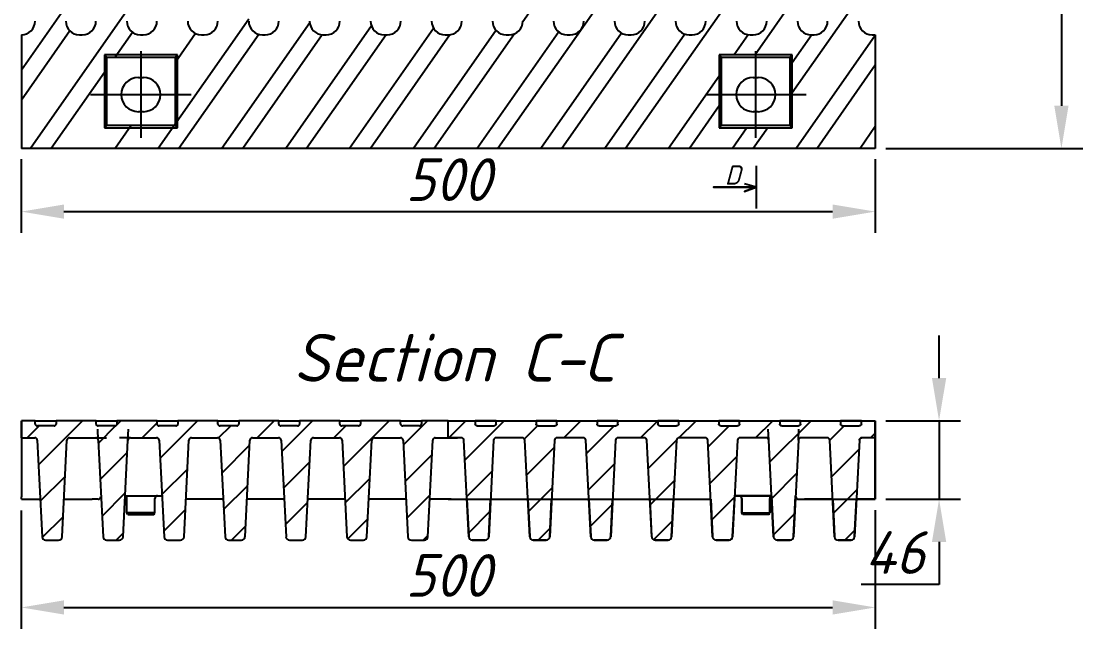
# Model space of a CAD drawing. Header units: millimetres. Extents: x 29006 to 29645, y 5570 to 5801.
# Drawn here: x 29018.2 to 29080.3, y 5570.3 to 5605.8 of the extents above; entities that cross this region are included whole.
import ezdxf

# ---------------------------------------------------------------- set-up
doc = ezdxf.new("R2010")
doc.units = ezdxf.units.MM
doc.linetypes.add('CENTER', pattern=[50.8, 31.75, -6.35, 6.35, -6.35])
doc.styles.add('GOST-2.304_Type-B_italic', font='')
doc.styles.get('GOST-2.304_Type-B_italic').set_extended_font_data('GOST Common', italic=True)
doc.dimstyles.new('ISO-25', dxfattribs={"dimtxt": 2.5, "dimasz": 2.5, "dimexe": 1.25, "dimexo": 0.625, "dimtad": 1, "dimtoh": 1, "dimtxsty": 'GOST-2.304_Type-B_italic', "dimcen": 2.5, "dimadec": 0, "dimazin": 0, "dimtfac": 1, "dimtmove": 0, "dimatfit": 3, "dimfxl": 1, "dimarcsym": 0})
pattern_1 = [(45, (28977.6752, 5482.2464), (-1.122534, 1.122534), [])]

# ---------------------------------------------------------------- blocks, each defined once
blk = doc.blocks.new('*D0')
at = {"color": 0, "lineweight": -2, "transparency": 16777216}
for p, q in [((29018.16, 5577.186), (29018.16, 5570.256)), ((29068.167, 5577.196), (29068.167, 5570.256)), ((29020.66, 5571.506), (29065.667, 5571.506))]:
    blk.add_line(p, q, dxfattribs=at)
at = {"color": 0, "transparency": 16777216}
for points in [[(29020.66, 5571.922), (29020.66, 5571.089), (29018.16, 5571.506)], [(29065.667, 5571.922), (29065.667, 5571.089), (29068.167, 5571.506)]]:
    blk.add_solid(points, dxfattribs=at)
at = {"layer": 'Defpoints', "color": 0, "transparency": 16777216}
for p in [(29018.16, 5577.811), (29068.167, 5577.821), (29068.167, 5571.506)]:
    blk.add_point(p, dxfattribs=at)
at = {"color": 0, "transparency": 16777216, "insert": (29043.164, 5573.381), "char_height": 2.5, "attachment_point": 5, "style": 'GOST-2.304_Type-B_italic'}
blk.add_mtext('500', dxfattribs=at)
blk = doc.blocks.new('*D25')
at = {"color": 0, "lineweight": -2, "transparency": 16777216}
for p, q in [((29071.9, 5584.946), (29071.9, 5587.446)), ((29068.792, 5582.446), (29073.15, 5582.446)), ((29071.9, 5582.446), (29071.9, 5577.846)), ((29068.792, 5577.846), (29073.15, 5577.846)), ((29071.9, 5575.346), (29071.9, 5572.846)), ((29071.9, 5572.846), (29067.346, 5572.846))]:
    blk.add_line(p, q, dxfattribs=at)
at = {"color": 0, "transparency": 16777216}
for points in [[(29071.483, 5584.946), (29072.317, 5584.946), (29071.9, 5582.446)], [(29071.483, 5575.346), (29072.317, 5575.346), (29071.9, 5577.846)]]:
    blk.add_solid(points, dxfattribs=at)
at = {"layer": 'Defpoints', "color": 0, "transparency": 16777216}
for p in [(29068.167, 5582.446), (29068.167, 5577.846), (29071.9, 5577.846)]:
    blk.add_point(p, dxfattribs=at)
at = {"color": 0, "transparency": 16777216, "insert": (29069.311, 5574.721), "char_height": 2.5, "attachment_point": 5, "style": 'GOST-2.304_Type-B_italic'}
blk.add_mtext('46', dxfattribs=at)
blk = doc.blocks.new('*D26')
at = {"color": 0, "lineweight": -2, "transparency": 16777216}
for p, q in [((29068.792, 5661.698), (29080.313, 5661.698)), ((29079.063, 5659.198), (29079.063, 5600.898)), ((29068.792, 5598.398), (29080.313, 5598.398))]:
    blk.add_line(p, q, dxfattribs=at)
at = {"color": 0, "transparency": 16777216}
for points in [[(29078.647, 5659.198), (29079.48, 5659.198), (29079.063, 5661.698)], [(29078.647, 5600.898), (29079.48, 5600.898), (29079.063, 5598.398)]]:
    blk.add_solid(points, dxfattribs=at)
at = {"layer": 'Defpoints', "color": 0, "transparency": 16777216}
for p in [(29068.167, 5661.698), (29068.167, 5598.398), (29079.063, 5598.398)]:
    blk.add_point(p, dxfattribs=at)
at = {"color": 0, "transparency": 16777216, "insert": (29077.188, 5630.048), "char_height": 2.5, "attachment_point": 5, "rotation": 90, "style": 'GOST-2.304_Type-B_italic'}
blk.add_mtext('633', dxfattribs=at)
blk = doc.blocks.new('*D3')
at = {"color": 0, "lineweight": -2, "transparency": 16777216}
for p, q in [((29018.16, 5597.763), (29018.16, 5593.444)), ((29068.167, 5597.773), (29068.167, 5593.444)), ((29020.66, 5594.694), (29065.667, 5594.694))]:
    blk.add_line(p, q, dxfattribs=at)
at = {"color": 0, "transparency": 16777216}
for points in [[(29020.66, 5595.11), (29020.66, 5594.277), (29018.16, 5594.694)], [(29065.667, 5595.11), (29065.667, 5594.277), (29068.167, 5594.694)]]:
    blk.add_solid(points, dxfattribs=at)
at = {"layer": 'Defpoints', "color": 0, "transparency": 16777216}
for p in [(29018.16, 5598.388), (29068.167, 5598.398), (29068.167, 5594.694)]:
    blk.add_point(p, dxfattribs=at)
at = {"color": 0, "transparency": 16777216, "insert": (29043.164, 5596.569), "char_height": 2.5, "attachment_point": 5, "style": 'GOST-2.304_Type-B_italic'}
blk.add_mtext('500', dxfattribs=at)

msp = doc.modelspace()

# ---------------------------------------------------------------- hatches: boundary and pattern name
h = msp.add_hatch()
h.set_pattern_fill('ANSI31', color=0, scale=12.70002, style=0)
h.set_pattern_definition(pattern_1)
edge = h.paths.add_edge_path()
edge.add_line((29043.167, 5582.446), (29041.592, 5582.446))
edge.add_line((29041.592, 5582.446), (29041.592, 5582.246))
edge.add_ellipse((29041.47, 5582.246), major_axis=(-0.122, 0), ratio=0.819152, start_angle=90, end_angle=180, ccw=False)
edge.add_line((29041.47, 5582.146), (29040.494, 5582.146))
edge.add_ellipse((29040.494, 5582.246), major_axis=(-0.122, 0), ratio=0.819152, start_angle=0, end_angle=90, ccw=False)
edge.add_line((29040.372, 5582.246), (29040.372, 5582.446))
edge.add_line((29040.372, 5582.446), (29038.027, 5582.446))
edge.add_line((29038.027, 5582.446), (29038.027, 5582.246))
edge.add_ellipse((29037.905, 5582.246), major_axis=(-0.122, 0), ratio=0.819152, start_angle=90, end_angle=180, ccw=False)
edge.add_line((29037.905, 5582.146), (29036.929, 5582.146))
edge.add_ellipse((29036.929, 5582.246), major_axis=(-0.122, 0), ratio=0.819152, start_angle=0, end_angle=90, ccw=False)
edge.add_line((29036.807, 5582.246), (29036.807, 5582.446))
edge.add_line((29036.807, 5582.446), (29034.462, 5582.446))
edge.add_line((29034.462, 5582.446), (29034.462, 5582.246))
edge.add_ellipse((29034.34, 5582.246), major_axis=(-0.122, 0), ratio=0.819152, start_angle=90, end_angle=180, ccw=False)
edge.add_line((29034.34, 5582.146), (29033.364, 5582.146))
edge.add_ellipse((29033.364, 5582.246), major_axis=(-0.122, 0), ratio=0.819152, start_angle=0, end_angle=90, ccw=False)
edge.add_line((29033.242, 5582.246), (29033.242, 5582.446))
edge.add_line((29033.242, 5582.446), (29030.897, 5582.446))
edge.add_line((29030.897, 5582.446), (29030.897, 5582.246))
edge.add_ellipse((29030.775, 5582.246), major_axis=(-0.122, 0), ratio=0.819152, start_angle=90, end_angle=180, ccw=False)
edge.add_line((29030.775, 5582.146), (29029.799, 5582.146))
edge.add_ellipse((29029.799, 5582.246), major_axis=(-0.122, 0), ratio=0.819152, start_angle=0, end_angle=90, ccw=False)
edge.add_line((29029.677, 5582.246), (29029.677, 5582.446))
edge.add_line((29029.677, 5582.446), (29027.332, 5582.446))
edge.add_line((29027.332, 5582.446), (29027.332, 5582.246))
edge.add_ellipse((29027.21, 5582.246), major_axis=(-0.122, 0), ratio=0.819152, start_angle=90, end_angle=180, ccw=False)
edge.add_line((29027.21, 5582.146), (29026.234, 5582.146))
edge.add_ellipse((29026.234, 5582.246), major_axis=(-0.122, 0), ratio=0.819152, start_angle=0, end_angle=90, ccw=False)
edge.add_line((29026.112, 5582.246), (29026.112, 5582.446))
edge.add_line((29026.112, 5582.446), (29023.767, 5582.446))
edge.add_line((29023.767, 5582.446), (29023.767, 5582.246))
edge.add_ellipse((29023.645, 5582.246), major_axis=(-0.122, 0), ratio=0.819152, start_angle=90, end_angle=180, ccw=False)
edge.add_line((29023.645, 5582.146), (29022.669, 5582.146))
edge.add_ellipse((29022.669, 5582.246), major_axis=(-0.122, 0), ratio=0.819152, start_angle=0, end_angle=90, ccw=False)
edge.add_line((29022.547, 5582.246), (29022.547, 5582.446))
edge.add_line((29022.547, 5582.446), (29020.202, 5582.446))
edge.add_line((29020.202, 5582.446), (29020.202, 5582.246))
edge.add_ellipse((29020.08, 5582.246), major_axis=(-0.122, 0), ratio=0.819152, start_angle=90, end_angle=180, ccw=False)
edge.add_line((29020.08, 5582.146), (29019.104, 5582.146))
edge.add_ellipse((29019.104, 5582.246), major_axis=(-0.122, 0), ratio=0.819152, start_angle=0, end_angle=90, ccw=False)
edge.add_line((29018.982, 5582.246), (29018.982, 5582.446))
edge.add_line((29018.982, 5582.446), (29018.167, 5582.446))
edge.add_line((29018.167, 5582.446), (29018.167, 5581.446))
edge.add_line((29018.167, 5581.446), (29018.95, 5581.446))
edge.add_ellipse((29018.95, 5581.296), major_axis=(0.103, 0.109), ratio=1, start_angle=316.4312, end_angle=403.5688, ccw=False)
edge.add_line((29019.099, 5581.303), (29019.383, 5575.636))
edge.add_ellipse((29019.582, 5575.646), major_axis=(-0.138, -0.145), ratio=1, start_angle=316.4312, end_angle=403.5688)
edge.add_line((29019.582, 5575.446), (29020.352, 5575.446))
edge.add_ellipse((29020.352, 5575.646), major_axis=(0.138, -0.145), ratio=1, start_angle=316.4312, end_angle=403.5688)
edge.add_line((29020.552, 5575.636), (29020.835, 5581.303))
edge.add_ellipse((29020.985, 5581.296), major_axis=(-0.103, 0.109), ratio=1, start_angle=316.4312, end_angle=403.5688, ccw=False)
edge.add_line((29020.985, 5581.446), (29022.52, 5581.446))
edge.add_ellipse((29022.52, 5581.296), major_axis=(0.103, 0.109), ratio=1, start_angle=316.4312, end_angle=403.5688, ccw=False)
edge.add_line((29022.669, 5581.303), (29022.953, 5575.636))
edge.add_ellipse((29023.152, 5575.646), major_axis=(-0.138, -0.145), ratio=1, start_angle=316.4312, end_angle=403.5688)
edge.add_line((29023.152, 5575.446), (29023.922, 5575.446))
edge.add_ellipse((29023.922, 5575.646), major_axis=(0.138, -0.145), ratio=1, start_angle=316.4312, end_angle=403.5688)
edge.add_line((29024.122, 5575.636), (29024.405, 5581.303))
edge.add_ellipse((29024.555, 5581.296), major_axis=(-0.103, 0.109), ratio=1, start_angle=316.4312, end_angle=403.5688, ccw=False)
edge.add_line((29024.555, 5581.446), (29026.09, 5581.446))
edge.add_ellipse((29026.09, 5581.296), major_axis=(0.103, 0.109), ratio=1, start_angle=316.4312, end_angle=403.5688, ccw=False)
edge.add_line((29026.239, 5581.303), (29026.523, 5575.636))
edge.add_ellipse((29026.722, 5575.646), major_axis=(-0.138, -0.145), ratio=1, start_angle=316.4312, end_angle=403.5688)
edge.add_line((29026.722, 5575.446), (29027.492, 5575.446))
edge.add_ellipse((29027.492, 5575.646), major_axis=(0.138, -0.145), ratio=1, start_angle=316.4312, end_angle=403.5688)
edge.add_line((29027.692, 5575.636), (29027.975, 5581.303))
edge.add_ellipse((29028.125, 5581.296), major_axis=(-0.103, 0.109), ratio=1, start_angle=316.4312, end_angle=403.5688, ccw=False)
edge.add_line((29028.125, 5581.446), (29029.66, 5581.446))
edge.add_ellipse((29029.66, 5581.296), major_axis=(0.103, 0.109), ratio=1, start_angle=316.4312, end_angle=403.5688, ccw=False)
edge.add_line((29029.809, 5581.303), (29030.093, 5575.636))
edge.add_ellipse((29030.292, 5575.646), major_axis=(-0.138, -0.145), ratio=1, start_angle=316.4312, end_angle=403.5688)
edge.add_line((29030.292, 5575.446), (29031.062, 5575.446))
edge.add_ellipse((29031.062, 5575.646), major_axis=(0.138, -0.145), ratio=1, start_angle=316.4312, end_angle=403.5688)
edge.add_line((29031.262, 5575.636), (29031.545, 5581.303))
edge.add_ellipse((29031.695, 5581.296), major_axis=(-0.103, 0.109), ratio=1, start_angle=316.4312, end_angle=403.5688, ccw=False)
edge.add_line((29031.695, 5581.446), (29033.23, 5581.446))
edge.add_ellipse((29033.23, 5581.296), major_axis=(0.103, 0.109), ratio=1, start_angle=316.4312, end_angle=403.5688, ccw=False)
edge.add_line((29033.379, 5581.303), (29033.663, 5575.636))
edge.add_ellipse((29033.862, 5575.646), major_axis=(-0.138, -0.145), ratio=1, start_angle=316.4312, end_angle=403.5688)
edge.add_line((29033.862, 5575.446), (29034.632, 5575.446))
edge.add_ellipse((29034.632, 5575.646), major_axis=(0.138, -0.145), ratio=1, start_angle=316.4312, end_angle=403.5688)
edge.add_line((29034.832, 5575.636), (29035.115, 5581.303))
edge.add_ellipse((29035.265, 5581.296), major_axis=(-0.103, 0.109), ratio=1, start_angle=316.4312, end_angle=403.5688, ccw=False)
edge.add_line((29035.265, 5581.446), (29036.8, 5581.446))
edge.add_ellipse((29036.8, 5581.296), major_axis=(0.103, 0.109), ratio=1, start_angle=316.4312, end_angle=403.5688, ccw=False)
edge.add_line((29036.949, 5581.303), (29037.233, 5575.636))
edge.add_ellipse((29037.432, 5575.646), major_axis=(-0.138, -0.145), ratio=1, start_angle=316.4312, end_angle=403.5688)
edge.add_line((29037.432, 5575.446), (29038.202, 5575.446))
edge.add_ellipse((29038.202, 5575.646), major_axis=(0.138, -0.145), ratio=1, start_angle=316.4312, end_angle=403.5688)
edge.add_line((29038.402, 5575.636), (29038.685, 5581.303))
edge.add_ellipse((29038.835, 5581.296), major_axis=(-0.103, 0.109), ratio=1, start_angle=316.4312, end_angle=403.5688, ccw=False)
edge.add_line((29038.835, 5581.446), (29040.37, 5581.446))
edge.add_ellipse((29040.37, 5581.296), major_axis=(0.103, 0.109), ratio=1, start_angle=316.4312, end_angle=403.5688, ccw=False)
edge.add_line((29040.519, 5581.303), (29040.803, 5575.636))
edge.add_ellipse((29041.002, 5575.646), major_axis=(-0.138, -0.145), ratio=1, start_angle=316.4312, end_angle=403.5688)
edge.add_line((29041.002, 5575.446), (29041.772, 5575.446))
edge.add_ellipse((29041.772, 5575.646), major_axis=(0.138, -0.145), ratio=1, start_angle=316.4312, end_angle=403.5688)
edge.add_line((29041.972, 5575.636), (29042.255, 5581.303))
edge.add_ellipse((29042.405, 5581.296), major_axis=(-0.103, 0.109), ratio=1, start_angle=316.4312, end_angle=403.5688, ccw=False)
edge.add_line((29042.405, 5581.446), (29043.167, 5581.446))
edge.add_line((29043.167, 5581.446), (29043.167, 5582.446))
h = msp.add_hatch()
h.set_pattern_fill('ANSI31', color=0, scale=12.70002, style=0)
h.set_pattern_definition(pattern_1)
edge = h.paths.add_edge_path()
edge.add_line((29043.167, 5582.446), (29044.742, 5582.446))
edge.add_line((29044.742, 5582.446), (29044.742, 5582.246))
edge.add_ellipse((29044.864, 5582.246), major_axis=(0.122, 0), ratio=0.819152, start_angle=180, end_angle=270)
edge.add_line((29044.864, 5582.146), (29045.841, 5582.146))
edge.add_ellipse((29045.841, 5582.246), major_axis=(0.122, 0), ratio=0.819152, start_angle=270, end_angle=360)
edge.add_line((29045.963, 5582.246), (29045.963, 5582.446))
edge.add_line((29045.963, 5582.446), (29048.307, 5582.446))
edge.add_line((29048.307, 5582.446), (29048.307, 5582.246))
edge.add_ellipse((29048.429, 5582.246), major_axis=(0.122, 0), ratio=0.819152, start_angle=180, end_angle=270)
edge.add_line((29048.429, 5582.146), (29049.406, 5582.146))
edge.add_ellipse((29049.406, 5582.246), major_axis=(0.122, 0), ratio=0.819152, start_angle=270, end_angle=360)
edge.add_line((29049.528, 5582.246), (29049.528, 5582.446))
edge.add_line((29049.528, 5582.446), (29051.872, 5582.446))
edge.add_line((29051.872, 5582.446), (29051.872, 5582.246))
edge.add_ellipse((29051.994, 5582.246), major_axis=(0.122, 0), ratio=0.819152, start_angle=180, end_angle=270)
edge.add_line((29051.994, 5582.146), (29052.971, 5582.146))
edge.add_ellipse((29052.971, 5582.246), major_axis=(0.122, 0), ratio=0.819152, start_angle=270, end_angle=360)
edge.add_line((29053.093, 5582.246), (29053.093, 5582.446))
edge.add_line((29053.093, 5582.446), (29055.437, 5582.446))
edge.add_line((29055.437, 5582.446), (29055.437, 5582.246))
edge.add_ellipse((29055.559, 5582.246), major_axis=(0.122, 0), ratio=0.819152, start_angle=180, end_angle=270)
edge.add_line((29055.559, 5582.146), (29056.536, 5582.146))
edge.add_ellipse((29056.536, 5582.246), major_axis=(0.122, 0), ratio=0.819152, start_angle=270, end_angle=360)
edge.add_line((29056.658, 5582.246), (29056.658, 5582.446))
edge.add_line((29056.658, 5582.446), (29059.002, 5582.446))
edge.add_line((29059.002, 5582.446), (29059.002, 5582.246))
edge.add_ellipse((29059.124, 5582.246), major_axis=(0.122, 0), ratio=0.819152, start_angle=180, end_angle=270)
edge.add_line((29059.124, 5582.146), (29060.101, 5582.146))
edge.add_ellipse((29060.101, 5582.246), major_axis=(0.122, 0), ratio=0.819152, start_angle=270, end_angle=360)
edge.add_line((29060.223, 5582.246), (29060.223, 5582.446))
edge.add_line((29060.223, 5582.446), (29062.567, 5582.446))
edge.add_line((29062.567, 5582.446), (29062.567, 5582.246))
edge.add_ellipse((29062.689, 5582.246), major_axis=(0.122, 0), ratio=0.819152, start_angle=180, end_angle=270)
edge.add_line((29062.689, 5582.146), (29063.666, 5582.146))
edge.add_ellipse((29063.666, 5582.246), major_axis=(0.122, 0), ratio=0.819152, start_angle=270, end_angle=360)
edge.add_line((29063.788, 5582.246), (29063.788, 5582.446))
edge.add_line((29063.788, 5582.446), (29066.132, 5582.446))
edge.add_line((29066.132, 5582.446), (29066.132, 5582.246))
edge.add_ellipse((29066.254, 5582.246), major_axis=(0.122, 0), ratio=0.819152, start_angle=180, end_angle=270)
edge.add_line((29066.254, 5582.146), (29067.231, 5582.146))
edge.add_ellipse((29067.231, 5582.246), major_axis=(0.122, 0), ratio=0.819152, start_angle=270, end_angle=360)
edge.add_line((29067.353, 5582.246), (29067.353, 5582.446))
edge.add_line((29067.353, 5582.446), (29068.167, 5582.446))
edge.add_line((29068.167, 5582.446), (29068.167, 5581.446))
edge.add_line((29068.167, 5581.446), (29067.385, 5581.446))
edge.add_ellipse((29067.385, 5581.296), major_axis=(-0.103, 0.109), ratio=1, start_angle=-43.5688, end_angle=43.5688)
edge.add_line((29067.235, 5581.303), (29066.952, 5575.636))
edge.add_ellipse((29066.752, 5575.646), major_axis=(0.138, -0.145), ratio=1, start_angle=-43.5688, end_angle=43.5688, ccw=False)
edge.add_line((29066.752, 5575.446), (29065.983, 5575.446))
edge.add_ellipse((29065.983, 5575.646), major_axis=(-0.138, -0.145), ratio=1, start_angle=-43.5688, end_angle=43.5688, ccw=False)
edge.add_line((29065.783, 5575.636), (29065.499, 5581.303))
edge.add_ellipse((29065.35, 5581.296), major_axis=(0.103, 0.109), ratio=1, start_angle=-43.5688, end_angle=43.5688)
edge.add_line((29065.35, 5581.446), (29063.815, 5581.446))
edge.add_ellipse((29063.815, 5581.296), major_axis=(-0.103, 0.109), ratio=1, start_angle=-43.5688, end_angle=43.5688)
edge.add_line((29063.665, 5581.303), (29063.382, 5575.636))
edge.add_ellipse((29063.182, 5575.646), major_axis=(0.138, -0.145), ratio=1, start_angle=-43.5688, end_angle=43.5688, ccw=False)
edge.add_line((29063.182, 5575.446), (29062.413, 5575.446))
edge.add_ellipse((29062.413, 5575.646), major_axis=(-0.138, -0.145), ratio=1, start_angle=-43.5688, end_angle=43.5688, ccw=False)
edge.add_line((29062.213, 5575.636), (29061.929, 5581.303))
edge.add_ellipse((29061.78, 5581.296), major_axis=(0.103, 0.109), ratio=1, start_angle=-43.5688, end_angle=43.5688)
edge.add_line((29061.78, 5581.446), (29060.245, 5581.446))
edge.add_ellipse((29060.245, 5581.296), major_axis=(-0.103, 0.109), ratio=1, start_angle=-43.5688, end_angle=43.5688)
edge.add_line((29060.095, 5581.303), (29059.812, 5575.636))
edge.add_ellipse((29059.612, 5575.646), major_axis=(0.138, -0.145), ratio=1, start_angle=-43.5688, end_angle=43.5688, ccw=False)
edge.add_line((29059.612, 5575.446), (29058.843, 5575.446))
edge.add_ellipse((29058.843, 5575.646), major_axis=(-0.138, -0.145), ratio=1, start_angle=-43.5688, end_angle=43.5688, ccw=False)
edge.add_line((29058.643, 5575.636), (29058.359, 5581.303))
edge.add_ellipse((29058.21, 5581.296), major_axis=(0.103, 0.109), ratio=1, start_angle=-43.5688, end_angle=43.5688)
edge.add_line((29058.21, 5581.446), (29056.675, 5581.446))
edge.add_ellipse((29056.675, 5581.296), major_axis=(-0.103, 0.109), ratio=1, start_angle=-43.5688, end_angle=43.5688)
edge.add_line((29056.525, 5581.303), (29056.242, 5575.636))
edge.add_ellipse((29056.042, 5575.646), major_axis=(0.138, -0.145), ratio=1, start_angle=-43.5688, end_angle=43.5688, ccw=False)
edge.add_line((29056.042, 5575.446), (29055.273, 5575.446))
edge.add_ellipse((29055.273, 5575.646), major_axis=(-0.138, -0.145), ratio=1, start_angle=-43.5688, end_angle=43.5688, ccw=False)
edge.add_line((29055.073, 5575.636), (29054.789, 5581.303))
edge.add_ellipse((29054.64, 5581.296), major_axis=(0.103, 0.109), ratio=1, start_angle=-43.5688, end_angle=43.5688)
edge.add_line((29054.64, 5581.446), (29053.105, 5581.446))
edge.add_ellipse((29053.105, 5581.296), major_axis=(-0.103, 0.109), ratio=1, start_angle=-43.5688, end_angle=43.5688)
edge.add_line((29052.955, 5581.303), (29052.672, 5575.636))
edge.add_ellipse((29052.472, 5575.646), major_axis=(0.138, -0.145), ratio=1, start_angle=-43.5688, end_angle=43.5688, ccw=False)
edge.add_line((29052.472, 5575.446), (29051.703, 5575.446))
edge.add_ellipse((29051.703, 5575.646), major_axis=(-0.138, -0.145), ratio=1, start_angle=-43.5688, end_angle=43.5688, ccw=False)
edge.add_line((29051.503, 5575.636), (29051.219, 5581.303))
edge.add_ellipse((29051.07, 5581.296), major_axis=(0.103, 0.109), ratio=1, start_angle=-43.5688, end_angle=43.5688)
edge.add_line((29051.07, 5581.446), (29049.535, 5581.446))
edge.add_ellipse((29049.535, 5581.296), major_axis=(-0.103, 0.109), ratio=1, start_angle=-43.5688, end_angle=43.5688)
edge.add_line((29049.385, 5581.303), (29049.102, 5575.636))
edge.add_ellipse((29048.902, 5575.646), major_axis=(0.138, -0.145), ratio=1, start_angle=-43.5688, end_angle=43.5688, ccw=False)
edge.add_line((29048.902, 5575.446), (29048.132, 5575.446))
edge.add_ellipse((29048.132, 5575.646), major_axis=(-0.138, -0.145), ratio=1, start_angle=-43.5688, end_angle=43.5688, ccw=False)
edge.add_line((29047.933, 5575.636), (29047.649, 5581.303))
edge.add_ellipse((29047.5, 5581.296), major_axis=(0.103, 0.109), ratio=1, start_angle=-43.5688, end_angle=43.5688)
edge.add_line((29047.5, 5581.446), (29045.965, 5581.446))
edge.add_ellipse((29045.965, 5581.296), major_axis=(-0.103, 0.109), ratio=1, start_angle=-43.5688, end_angle=43.5688)
edge.add_line((29045.815, 5581.303), (29045.532, 5575.636))
edge.add_ellipse((29045.332, 5575.646), major_axis=(0.138, -0.145), ratio=1, start_angle=-43.5688, end_angle=43.5688, ccw=False)
edge.add_line((29045.332, 5575.446), (29044.562, 5575.446))
edge.add_ellipse((29044.562, 5575.646), major_axis=(-0.138, -0.145), ratio=1, start_angle=-43.5688, end_angle=43.5688, ccw=False)
edge.add_line((29044.363, 5575.636), (29044.079, 5581.303))
edge.add_ellipse((29043.93, 5581.296), major_axis=(0.103, 0.109), ratio=1, start_angle=-43.5688, end_angle=43.5688)
edge.add_line((29043.93, 5581.446), (29043.167, 5581.446))
edge.add_line((29043.167, 5581.446), (29043.167, 5582.446))

# ---------------------------------------------------------------- linework, layer by layer
at = {"color": 0}
for p, q in [((29052.897, 5608.142), (29046.075, 5598.398)), ((29049.327, 5608.379), (29047.526, 5605.807)), ((29056.467, 5607.904), (29049.811, 5598.398)), ((29060.037, 5607.667), (29053.547, 5598.398)), ((29063.607, 5607.429), (29061.125, 5603.884)), ((29067.177, 5607.192), (29063.304, 5601.66)), ((29020.767, 5606.686), (29018.167, 5602.973)), ((29024.337, 5606.449), (29018.7, 5598.398)), ((29031.477, 5605.974), (29026.172, 5598.398)), ((29035.054, 5605.746), (29029.909, 5598.398)), ((29021.003, 5605.28), (29018.167, 5601.23)), ((29024.678, 5605.193), (29023.667, 5603.748)), ((29028.367, 5605.124), (29027.167, 5603.411)), ((29032.069, 5605.076), (29027.393, 5598.398)), ((29035.787, 5605.05), (29031.129, 5598.398)), ((29038.667, 5605.57), (29033.645, 5598.398)), ((29039.522, 5605.048), (29034.866, 5598.398)), ((29042.305, 5605.43), (29037.381, 5598.398)), ((29043.263, 5605.055), (29038.602, 5598.398)), ((29045.961, 5605.315), (29041.118, 5598.398)), ((29047.039, 5605.111), (29042.338, 5598.398)), ((29049.631, 5605.221), (29044.854, 5598.398)), ((29053.315, 5605.145), (29048.59, 5598.398)), ((29057.012, 5605.09), (29052.326, 5598.398)), ((29060.725, 5605.056), (29059.904, 5603.884)), ((29064.455, 5605.048), (29063.304, 5603.403)), ((29068.167, 5605.013), (29063.535, 5598.398)), ((29068.167, 5603.27), (29064.756, 5598.398)), ((29023.167, 5603.035), (29019.921, 5598.398)), ((29059.031, 5602.637), (29056.063, 5598.398)), ((29059.031, 5600.894), (29057.283, 5598.398)), ((29024.602, 5599.748), (29023.657, 5598.398)), ((29060.649, 5599.612), (29059.799, 5598.398)), ((29061.87, 5599.612), (29061.02, 5598.398)), ((29068.167, 5599.677), (29067.272, 5598.398)), ((29018.982, 5582.446), (29018.167, 5582.446)), ((29018.167, 5582.446), (29018.167, 5581.446)), ((29018.167, 5581.446), (29018.167, 5582.446)), ((29018.982, 5582.246), (29018.982, 5582.446)), ((29018.982, 5582.446), (29020.202, 5582.446)), ((29020.08, 5582.146), (29019.104, 5582.146)), ((29022.547, 5582.446), (29020.202, 5582.446)), ((29020.202, 5582.446), (29020.202, 5582.246)), ((29022.547, 5582.246), (29022.547, 5582.446)), ((29022.547, 5582.446), (29023.767, 5582.446)), ((29023.645, 5582.146), (29022.669, 5582.146)), ((29026.112, 5582.446), (29023.767, 5582.446)), ((29023.767, 5582.446), (29023.767, 5582.246)), ((29026.112, 5582.246), (29026.112, 5582.446)), ((29026.112, 5582.446), (29027.332, 5582.446)), ((29027.21, 5582.146), (29026.234, 5582.146)), ((29029.677, 5582.446), (29027.332, 5582.446)), ((29027.332, 5582.446), (29027.332, 5582.246)), ((29029.677, 5582.246), (29029.677, 5582.446)), ((29029.677, 5582.446), (29030.897, 5582.446)), ((29030.775, 5582.146), (29029.799, 5582.146)), ((29033.242, 5582.446), (29030.897, 5582.446)), ((29030.897, 5582.446), (29030.897, 5582.246)), ((29033.242, 5582.246), (29033.242, 5582.446)), ((29033.242, 5582.446), (29034.462, 5582.446)), ((29034.34, 5582.146), (29033.364, 5582.146)), ((29036.807, 5582.446), (29034.462, 5582.446)), ((29034.462, 5582.446), (29034.462, 5582.246)), ((29036.807, 5582.246), (29036.807, 5582.446)), ((29036.807, 5582.446), (29038.027, 5582.446)), ((29037.905, 5582.146), (29036.929, 5582.146)), ((29040.372, 5582.446), (29038.027, 5582.446)), ((29038.027, 5582.446), (29038.027, 5582.246)), ((29040.372, 5582.246), (29040.372, 5582.446)), ((29040.372, 5582.446), (29041.592, 5582.446)), ((29041.47, 5582.146), (29040.494, 5582.146)), ((29043.167, 5582.446), (29041.592, 5582.446)), ((29041.592, 5582.446), (29041.592, 5582.246)), ((29043.167, 5582.246), (29043.167, 5582.446)), ((29043.167, 5582.446), (29044.206, 5582.446)), ((29043.167, 5582.446), (29044.742, 5582.446)), ((29043.167, 5582.246), (29043.167, 5582.446)), ((29043.167, 5582.146), (29043.167, 5582.246)), ((29043.167, 5581.446), (29043.167, 5582.146)), ((29043.167, 5581.446), (29043.167, 5582.146)), ((29044.206, 5582.446), (29046.551, 5582.446)), ((29044.742, 5582.446), (29044.742, 5582.246)), ((29045.963, 5582.446), (29044.742, 5582.446)), ((29044.864, 5582.146), (29045.841, 5582.146)), ((29045.963, 5582.246), (29045.963, 5582.446)), ((29045.963, 5582.446), (29048.307, 5582.446)), ((29046.551, 5582.446), (29047.771, 5582.446)), ((29047.771, 5582.446), (29050.116, 5582.446)), ((29048.307, 5582.446), (29048.307, 5582.246)), ((29049.528, 5582.446), (29048.307, 5582.446)), ((29048.429, 5582.146), (29049.406, 5582.146)), ((29049.528, 5582.246), (29049.528, 5582.446)), ((29049.528, 5582.446), (29051.872, 5582.446)), ((29050.116, 5582.446), (29051.336, 5582.446)), ((29051.336, 5582.446), (29053.681, 5582.446)), ((29051.872, 5582.446), (29051.872, 5582.246)), ((29053.093, 5582.446), (29051.872, 5582.446)), ((29051.994, 5582.146), (29052.971, 5582.146)), ((29053.093, 5582.246), (29053.093, 5582.446)), ((29053.093, 5582.446), (29055.437, 5582.446)), ((29053.681, 5582.446), (29054.901, 5582.446)), ((29054.901, 5582.446), (29057.246, 5582.446)), ((29055.437, 5582.446), (29055.437, 5582.246)), ((29056.658, 5582.446), (29055.437, 5582.446)), ((29055.559, 5582.146), (29056.536, 5582.146)), ((29056.658, 5582.246), (29056.658, 5582.446)), ((29056.658, 5582.446), (29059.002, 5582.446)), ((29057.246, 5582.446), (29058.466, 5582.446)), ((29058.466, 5582.446), (29060.811, 5582.446)), ((29059.002, 5582.446), (29059.002, 5582.246)), ((29060.223, 5582.446), (29059.002, 5582.446)), ((29059.124, 5582.146), (29060.101, 5582.146)), ((29060.223, 5582.246), (29060.223, 5582.446)), ((29060.223, 5582.446), (29062.567, 5582.446)), ((29060.811, 5582.446), (29061.572, 5582.446)), ((29061.572, 5582.446), (29062.031, 5582.446)), ((29062.031, 5582.446), (29064.376, 5582.446)), ((29062.567, 5582.446), (29062.567, 5582.246)), ((29063.788, 5582.446), (29062.567, 5582.446)), ((29062.689, 5582.146), (29063.666, 5582.146)), ((29063.788, 5582.246), (29063.788, 5582.446)), ((29063.788, 5582.446), (29066.132, 5582.446)), ((29064.376, 5582.446), (29065.596, 5582.446)), ((29065.596, 5582.446), (29068.167, 5582.446)), ((29066.132, 5582.446), (29066.132, 5582.246)), ((29067.353, 5582.446), (29066.132, 5582.446)), ((29066.254, 5582.146), (29067.231, 5582.146)), ((29067.353, 5582.246), (29067.353, 5582.446)), ((29067.353, 5582.446), (29068.167, 5582.446)), ((29068.167, 5581.446), (29068.167, 5582.446)), ((29068.167, 5582.446), (29068.167, 5581.446)), ((29068.167, 5582.446), (29068.167, 5581.446)), ((29068.167, 5582.446), (29068.167, 5581.446)), ((29068.167, 5581.446), (29068.167, 5582.446)), ((29018.167, 5581.446), (29018.95, 5581.446)), ((29018.167, 5581.446), (29018.167, 5581.301)), ((29020.985, 5581.446), (29022.52, 5581.446)), ((29022.52, 5581.446), (29023.162, 5581.446)), ((29022.669, 5581.303), (29022.637, 5581.945)), ((29024.555, 5581.446), (29023.912, 5581.446)), ((29024.405, 5581.303), (29024.437, 5581.945)), ((29024.555, 5581.446), (29026.09, 5581.446)), ((29028.125, 5581.446), (29029.66, 5581.446)), ((29031.695, 5581.446), (29033.23, 5581.446)), ((29035.265, 5581.446), (29036.8, 5581.446)), ((29038.835, 5581.446), (29040.37, 5581.446)), ((29042.405, 5581.446), (29043.167, 5581.446)), ((29043.167, 5581.446), (29043.697, 5581.446)), ((29043.93, 5581.446), (29043.167, 5581.446)), ((29047.5, 5581.446), (29045.965, 5581.446)), ((29051.07, 5581.446), (29049.535, 5581.446)), ((29054.64, 5581.446), (29053.105, 5581.446)), ((29058.21, 5581.446), (29056.675, 5581.446)), ((29061.78, 5581.446), (29060.245, 5581.446)), ((29061.929, 5581.303), (29061.897, 5581.945)), ((29063.665, 5581.303), (29063.697, 5581.945)), ((29065.35, 5581.446), (29063.815, 5581.446)), ((29068.167, 5581.446), (29067.385, 5581.446)), ((29068.167, 5581.301), (29068.167, 5581.446)), ((29068.167, 5581.446), (29068.167, 5581.301)), ((29018.167, 5581.301), (29018.167, 5577.99)), ((29019.099, 5581.303), (29019.383, 5575.636)), ((29020.552, 5575.636), (29020.835, 5581.303)), ((29022.669, 5581.303), (29022.953, 5575.636)), ((29024.122, 5575.636), (29024.405, 5581.303)), ((29026.239, 5581.303), (29026.523, 5575.636)), ((29027.692, 5575.636), (29027.975, 5581.303)), ((29029.809, 5581.303), (29030.093, 5575.636)), ((29031.262, 5575.636), (29031.545, 5581.303)), ((29033.379, 5581.303), (29033.663, 5575.636)), ((29034.832, 5575.636), (29035.115, 5581.303)), ((29036.949, 5581.303), (29037.233, 5575.636)), ((29038.402, 5575.636), (29038.685, 5581.303)), ((29040.519, 5581.303), (29040.803, 5575.636)), ((29041.972, 5575.636), (29042.255, 5581.303)), ((29044.363, 5575.636), (29044.079, 5581.303)), ((29045.815, 5581.303), (29045.532, 5575.636)), ((29047.933, 5575.636), (29047.649, 5581.303)), ((29049.385, 5581.303), (29049.102, 5575.636)), ((29051.503, 5575.636), (29051.219, 5581.303)), ((29052.955, 5581.303), (29052.672, 5575.636)), ((29055.073, 5575.636), (29054.789, 5581.303)), ((29056.525, 5581.303), (29056.242, 5575.636)), ((29058.643, 5575.636), (29058.359, 5581.303)), ((29060.095, 5581.303), (29059.812, 5575.636)), ((29062.213, 5575.636), (29061.929, 5581.303)), ((29063.665, 5581.303), (29063.382, 5575.636)), ((29065.783, 5575.636), (29065.499, 5581.303)), ((29067.235, 5581.303), (29066.952, 5575.636)), ((29068.167, 5577.99), (29068.167, 5581.301)), ((29068.167, 5581.301), (29068.167, 5577.99)), ((29018.167, 5577.846), (29018.167, 5577.99)), ((29018.167, 5577.846), (29019.272, 5577.846)), ((29020.662, 5577.846), (29022.323, 5577.846)), ((29022.672, 5577.846), (29022.323, 5577.846)), ((29024.242, 5578.046), (29026.402, 5578.046)), ((29024.347, 5577.046), (29024.347, 5577.896)), ((29025.987, 5577.046), (29025.987, 5577.896)), ((29028.012, 5577.846), (29027.802, 5577.846)), ((29029.982, 5577.846), (29028.012, 5577.846)), ((29033.552, 5577.846), (29031.372, 5577.846)), ((29037.122, 5577.846), (29034.942, 5577.846)), ((29040.692, 5577.846), (29038.512, 5577.846)), ((29043.167, 5577.846), (29042.082, 5577.846)), ((29043.167, 5577.906), (29043.167, 5577.846)), ((29043.336, 5577.846), (29043.167, 5577.846)), ((29043.167, 5577.846), (29044.252, 5577.846)), ((29043.336, 5577.846), (29043.986, 5577.846)), ((29043.986, 5577.846), (29050.349, 5577.846)), ((29044.252, 5577.846), (29044.362, 5575.657)), ((29045.533, 5575.657), (29045.642, 5577.846)), ((29045.642, 5577.846), (29047.822, 5577.846)), ((29047.822, 5577.846), (29047.932, 5575.657)), ((29049.103, 5575.657), (29049.212, 5577.846)), ((29049.212, 5577.846), (29051.392, 5577.846)), ((29050.349, 5577.846), (29050.998, 5577.846)), ((29050.998, 5577.846), (29051.336, 5577.846)), ((29051.336, 5577.846), (29051.986, 5577.846)), ((29051.392, 5577.846), (29051.502, 5575.657)), ((29051.986, 5577.846), (29057.313, 5577.846)), ((29052.673, 5575.657), (29052.782, 5577.846)), ((29052.782, 5577.846), (29054.962, 5577.846)), ((29054.962, 5577.846), (29055.072, 5575.657)), ((29056.243, 5575.657), (29056.352, 5577.846)), ((29056.352, 5577.846), (29058.323, 5577.846)), ((29057.313, 5577.846), (29057.962, 5577.846)), ((29057.962, 5577.846), (29058.532, 5577.846)), ((29058.323, 5577.846), (29058.532, 5577.846)), ((29058.532, 5577.846), (29058.642, 5575.657)), ((29059.813, 5575.657), (29059.932, 5578.046)), ((29059.932, 5578.046), (29062.092, 5578.046)), ((29062.092, 5578.046), (29059.932, 5578.046)), ((29060.347, 5577.896), (29060.347, 5577.046)), ((29060.347, 5577.046), (29060.347, 5577.896)), ((29061.987, 5577.896), (29061.987, 5577.046)), ((29061.987, 5577.046), (29061.987, 5577.896)), ((29062.092, 5578.046), (29062.212, 5575.657)), ((29063.383, 5575.657), (29063.502, 5578.046)), ((29063.662, 5577.846), (29064.372, 5577.846)), ((29063.662, 5577.846), (29064.012, 5577.846)), ((29065.672, 5577.846), (29064.012, 5577.846)), ((29064.372, 5577.846), (29065.022, 5577.846)), ((29065.022, 5577.846), (29068.167, 5577.846)), ((29065.672, 5577.846), (29065.782, 5575.657)), ((29066.953, 5575.657), (29067.062, 5577.846)), ((29068.167, 5577.846), (29067.062, 5577.846)), ((29068.167, 5577.99), (29068.167, 5577.846)), ((29068.167, 5577.846), (29068.167, 5577.99)), ((29024.47, 5577.046), (29024.347, 5577.046)), ((29024.405, 5576.946), (29024.347, 5577.046)), ((29025.865, 5577.046), (29024.47, 5577.046)), ((29025.987, 5577.046), (29025.865, 5577.046)), ((29025.929, 5576.946), (29025.987, 5577.046)), ((29060.347, 5577.046), (29060.47, 5577.046)), ((29060.405, 5576.946), (29060.347, 5577.046)), ((29060.347, 5577.046), (29060.47, 5577.046)), ((29060.405, 5576.946), (29060.347, 5577.046)), ((29060.47, 5577.046), (29061.865, 5577.046)), ((29060.47, 5577.046), (29061.865, 5577.046)), ((29061.865, 5577.046), (29061.987, 5577.046)), ((29061.865, 5577.046), (29061.987, 5577.046)), ((29061.93, 5576.946), (29061.987, 5577.046)), ((29061.93, 5576.946), (29061.987, 5577.046)), ((29024.405, 5576.946), (29024.492, 5576.946)), ((29024.492, 5576.946), (29025.842, 5576.946)), ((29025.842, 5576.946), (29025.929, 5576.946)), ((29060.492, 5576.946), (29060.405, 5576.946)), ((29060.492, 5576.946), (29060.405, 5576.946)), ((29061.842, 5576.946), (29060.492, 5576.946)), ((29061.842, 5576.946), (29060.492, 5576.946)), ((29061.93, 5576.946), (29061.842, 5576.946)), ((29061.93, 5576.946), (29061.842, 5576.946)), ((29019.582, 5575.446), (29020.352, 5575.446)), ((29023.152, 5575.446), (29023.922, 5575.446)), ((29026.722, 5575.446), (29027.492, 5575.446)), ((29030.292, 5575.446), (29031.062, 5575.446)), ((29033.862, 5575.446), (29034.632, 5575.446)), ((29037.432, 5575.446), (29038.202, 5575.446)), ((29041.002, 5575.446), (29041.772, 5575.446)), ((29044.363, 5575.636), (29044.362, 5575.657)), ((29044.562, 5575.446), (29045.332, 5575.446)), ((29045.332, 5575.446), (29044.562, 5575.446)), ((29045.533, 5575.657), (29045.532, 5575.636)), ((29047.933, 5575.636), (29047.932, 5575.657)), ((29048.132, 5575.446), (29048.902, 5575.446)), ((29048.902, 5575.446), (29048.132, 5575.446)), ((29049.103, 5575.657), (29049.102, 5575.636)), ((29051.503, 5575.636), (29051.502, 5575.657)), ((29051.703, 5575.446), (29052.472, 5575.446)), ((29052.472, 5575.446), (29051.703, 5575.446)), ((29052.673, 5575.657), (29052.672, 5575.636)), ((29055.073, 5575.636), (29055.072, 5575.657)), ((29055.273, 5575.446), (29056.042, 5575.446)), ((29056.042, 5575.446), (29055.273, 5575.446)), ((29056.243, 5575.657), (29056.242, 5575.636)), ((29058.643, 5575.636), (29058.642, 5575.657)), ((29058.843, 5575.446), (29059.612, 5575.446)), ((29059.612, 5575.446), (29058.843, 5575.446)), ((29059.813, 5575.657), (29059.812, 5575.636)), ((29062.213, 5575.636), (29062.212, 5575.657)), ((29062.413, 5575.446), (29063.182, 5575.446)), ((29063.182, 5575.446), (29062.413, 5575.446)), ((29063.383, 5575.657), (29063.382, 5575.636)), ((29065.783, 5575.636), (29065.782, 5575.657)), ((29065.983, 5575.446), (29066.752, 5575.446)), ((29066.752, 5575.446), (29065.983, 5575.446)), ((29066.953, 5575.657), (29066.952, 5575.636))]:
    msp.add_line(p, q, dxfattribs=at)
at = {"color": 0, "linetype": 'Continuous'}
for p, q in [((29018.167, 5605.048), (29018.167, 5598.398)), ((29021.567, 5605.048), (29021.737, 5605.048)), ((29025.137, 5605.048), (29025.307, 5605.048)), ((29028.707, 5605.048), (29028.877, 5605.048)), ((29032.277, 5605.048), (29032.447, 5605.048)), ((29035.847, 5605.048), (29036.017, 5605.048)), ((29039.417, 5605.048), (29039.587, 5605.048)), ((29042.987, 5605.048), (29043.157, 5605.048)), ((29046.557, 5605.048), (29046.727, 5605.048)), ((29050.127, 5605.048), (29050.297, 5605.048)), ((29053.697, 5605.048), (29053.867, 5605.048)), ((29057.267, 5605.048), (29057.437, 5605.048)), ((29060.837, 5605.048), (29061.007, 5605.048)), ((29064.407, 5605.048), (29064.577, 5605.048)), ((29067.977, 5605.048), (29068.147, 5605.048)), ((29068.167, 5605.048), (29068.167, 5598.398)), ((29023.031, 5603.884), (29023.031, 5599.612)), ((29027.303, 5603.884), (29023.031, 5603.884)), ((29023.167, 5603.748), (29023.031, 5603.884)), ((29023.167, 5599.748), (29023.167, 5603.748)), ((29023.167, 5603.748), (29027.167, 5603.748)), ((29027.303, 5603.884), (29027.167, 5603.748)), ((29027.167, 5603.748), (29027.167, 5599.748)), ((29027.303, 5599.612), (29027.303, 5603.884)), ((29059.031, 5603.884), (29059.031, 5599.612)), ((29063.304, 5603.884), (29059.031, 5603.884)), ((29059.167, 5603.748), (29059.031, 5603.884)), ((29059.167, 5599.748), (29059.167, 5603.748)), ((29059.167, 5603.748), (29063.167, 5603.748)), ((29063.304, 5603.884), (29063.167, 5603.748)), ((29063.167, 5603.748), (29063.167, 5599.748)), ((29063.304, 5599.612), (29063.304, 5603.884)), ((29025.017, 5602.549), (29025.317, 5602.549)), ((29061.017, 5602.549), (29061.317, 5602.549)), ((29025.317, 5600.549), (29025.017, 5600.549)), ((29061.317, 5600.549), (29061.017, 5600.549)), ((29023.167, 5599.748), (29023.031, 5599.612)), ((29023.031, 5599.612), (29027.303, 5599.612)), ((29027.167, 5599.748), (29023.167, 5599.748)), ((29027.303, 5599.612), (29027.167, 5599.748)), ((29059.167, 5599.748), (29059.031, 5599.612)), ((29059.031, 5599.612), (29063.304, 5599.612)), ((29063.167, 5599.748), (29059.167, 5599.748)), ((29063.304, 5599.612), (29063.167, 5599.748)), ((29068.167, 5598.398), (29018.167, 5598.398))]:
    msp.add_line(p, q, dxfattribs=at)
at = {"color": 0, "linetype": 'CENTER', "ltscale": 0.5}
for p, q in [((29025.167, 5604.09), (29025.167, 5599.008)), ((29061.167, 5599.008), (29061.167, 5604.09)), ((29022.216, 5601.549), (29028.118, 5601.549)), ((29058.216, 5601.549), (29064.118, 5601.549))]:
    msp.add_line(p, q, dxfattribs=at)
at = {"color": 0, "linetype": 'ByBlock'}
for points in [[(29061.185, 5597.372), (29061.185, 5596.122), (29058.685, 5596.122), (29061.185, 5596.122), (29060.504, 5595.881), (29061.185, 5596.122), (29060.504, 5596.326)], [(29061.185, 5597.372), (29061.185, 5594.872)]]:
    msp.add_lwpolyline(points, dxfattribs=at)
at = {"color": 0, "flags": 128}
for points in [[(29019.099, 5581.303), (29019.099, 5581.308), (29019.099, 5581.313), (29019.098, 5581.317), (29019.097, 5581.322), (29019.096, 5581.329), (29019.094, 5581.336), (29019.092, 5581.343), (29019.089, 5581.351), (29019.085, 5581.359), (29019.081, 5581.368), (29019.076, 5581.376), (29019.07, 5581.384), (29019.064, 5581.392), (29019.057, 5581.4), (29019.049, 5581.408), (29019.041, 5581.415), (29019.032, 5581.421), (29019.022, 5581.427), (29019.012, 5581.432), (29019, 5581.437), (29018.989, 5581.44), (29018.976, 5581.443), (29018.963, 5581.445), (29018.95, 5581.446)], [(29067.235, 5581.303), (29067.235, 5581.308), (29067.236, 5581.313), (29067.237, 5581.317), (29067.237, 5581.322), (29067.239, 5581.329), (29067.24, 5581.336), (29067.243, 5581.343), (29067.246, 5581.351), (29067.249, 5581.359), (29067.253, 5581.368), (29067.258, 5581.376), (29067.264, 5581.384), (29067.27, 5581.392), (29067.278, 5581.4), (29067.285, 5581.408), (29067.294, 5581.415), (29067.303, 5581.421), (29067.313, 5581.427), (29067.323, 5581.432), (29067.334, 5581.437), (29067.346, 5581.44), (29067.358, 5581.443), (29067.371, 5581.445), (29067.385, 5581.446)]]:
    msp.add_lwpolyline(points, dxfattribs=at)
at = {"color": 0, "linetype": 'Continuous'}
for centre, radius, start, end in [((29018.167, 5605.848), 0.8, 270, 0), ((29021.567, 5605.848), 0.8, 180, 270), ((29021.737, 5605.848), 0.8, 270, 0), ((29025.137, 5605.848), 0.8, 180, 270), ((29025.307, 5605.848), 0.8, 270, 0), ((29028.707, 5605.848), 0.8, 180, 270), ((29028.877, 5605.848), 0.8, 270, 0), ((29032.277, 5605.848), 0.8, 180, 270), ((29032.447, 5605.848), 0.8, 270, 0), ((29035.847, 5605.848), 0.8, 180, 270), ((29036.017, 5605.848), 0.8, 270, 0), ((29039.417, 5605.848), 0.8, 180, 270), ((29039.587, 5605.848), 0.8, 270, 0), ((29042.987, 5605.848), 0.8, 180, 270), ((29043.157, 5605.848), 0.8, 270, 0), ((29046.557, 5605.848), 0.8, 180, 270), ((29046.727, 5605.848), 0.8, 270, 0), ((29050.127, 5605.848), 0.8, 180, 270), ((29050.297, 5605.848), 0.8, 270, 0), ((29053.697, 5605.848), 0.8, 180, 270), ((29053.867, 5605.848), 0.8, 270, 0), ((29057.267, 5605.848), 0.8, 180, 270), ((29057.437, 5605.848), 0.8, 270, 0), ((29060.837, 5605.848), 0.8, 180, 270), ((29061.007, 5605.848), 0.8, 270, 0), ((29064.407, 5605.848), 0.8, 180, 270), ((29064.577, 5605.848), 0.8, 270, 0), ((29067.977, 5605.848), 0.8, 180, 270), ((29068.147, 5605.848), 0.8, 270, 271.43254), ((29025.017, 5601.549), 1, 90, 270), ((29025.317, 5601.549), 1, 270, 90), ((29061.017, 5601.549), 1, 90, 270), ((29061.317, 5601.549), 1, 270, 90)]:
    msp.add_arc(centre, radius, start, end, dxfattribs=at)
at = {"color": 0}
for centre, radius, start, end in [((29018.95, 5581.296), 0.15, 2.86241, 90), ((29020.985, 5581.296), 0.15, 90, 177.13759), ((29022.52, 5581.296), 0.15, 2.86241, 90), ((29024.555, 5581.296), 0.15, 90, 177.13759), ((29026.09, 5581.296), 0.15, 2.86241, 90), ((29028.125, 5581.296), 0.15, 90, 177.13759), ((29029.66, 5581.296), 0.15, 2.86241, 90), ((29031.695, 5581.296), 0.15, 90, 177.13759), ((29033.23, 5581.296), 0.15, 2.86241, 90), ((29035.265, 5581.296), 0.15, 90, 177.13759), ((29036.8, 5581.296), 0.15, 2.86241, 90), ((29038.835, 5581.296), 0.15, 90, 177.13759), ((29040.37, 5581.296), 0.15, 2.86241, 90), ((29042.405, 5581.296), 0.15, 90, 177.13759), ((29043.93, 5581.296), 0.15, 2.86241, 90), ((29045.965, 5581.296), 0.15, 90, 177.13759), ((29047.5, 5581.296), 0.15, 2.86241, 90), ((29049.535, 5581.296), 0.15, 90, 177.13759), ((29051.07, 5581.296), 0.15, 2.86241, 90), ((29053.105, 5581.296), 0.15, 90, 177.13759), ((29054.64, 5581.296), 0.15, 2.86241, 90), ((29056.675, 5581.296), 0.15, 90, 177.13759), ((29058.21, 5581.296), 0.15, 2.86241, 90), ((29060.245, 5581.296), 0.15, 90, 177.13759), ((29061.78, 5581.296), 0.15, 2.86241, 90), ((29063.815, 5581.296), 0.15, 90, 177.13759), ((29065.35, 5581.296), 0.15, 2.86241, 90), ((29067.385, 5581.296), 0.15, 90, 177.13759), ((29022.672, 5577.996), 0.15, 270, 358), ((29024.197, 5577.896), 0.15, 0, 72.67854), ((29026.137, 5577.896), 0.15, 90, 180), ((29060.197, 5577.896), 0.15, 0, 90), ((29060.197, 5577.896), 0.15, 0, 90), ((29062.137, 5577.896), 0.15, 107.32146, 180), ((29062.137, 5577.896), 0.15, 107.32146, 180), ((29063.662, 5577.996), 0.15, 182, 270), ((29063.662, 5577.996), 0.15, 182, 270), ((29019.582, 5575.646), 0.2, 182.86241, 270), ((29020.352, 5575.646), 0.2, 270, 357.13759), ((29023.152, 5575.646), 0.2, 182.86241, 270), ((29023.922, 5575.646), 0.2, 270, 357.13759), ((29026.722, 5575.646), 0.2, 182.86241, 270), ((29027.492, 5575.646), 0.2, 270, 357.13759), ((29030.292, 5575.646), 0.2, 182.86241, 270), ((29031.062, 5575.646), 0.2, 270, 357.13759), ((29033.862, 5575.646), 0.2, 182.86241, 270), ((29034.632, 5575.646), 0.2, 270, 357.13759), ((29037.432, 5575.646), 0.2, 182.86241, 270), ((29038.202, 5575.646), 0.2, 270, 357.13759), ((29041.002, 5575.646), 0.2, 182.86241, 270), ((29041.772, 5575.646), 0.2, 270, 357.13759), ((29044.562, 5575.646), 0.2, 182.86241, 270), ((29044.562, 5575.646), 0.2, 182.86241, 270), ((29045.332, 5575.646), 0.2, 270, 357.13759), ((29045.332, 5575.646), 0.2, 270, 357.13759), ((29048.132, 5575.646), 0.2, 182.86241, 270), ((29048.132, 5575.646), 0.2, 182.86241, 270), ((29048.902, 5575.646), 0.2, 270, 357.13759), ((29048.902, 5575.646), 0.2, 270, 357.13759), ((29051.703, 5575.646), 0.2, 182.86241, 270), ((29051.703, 5575.646), 0.2, 182.86241, 270), ((29052.472, 5575.646), 0.2, 270, 357.13759), ((29052.472, 5575.646), 0.2, 270, 357.13759), ((29055.273, 5575.646), 0.2, 182.86241, 270), ((29055.273, 5575.646), 0.2, 182.86241, 270), ((29056.042, 5575.646), 0.2, 270, 357.13759), ((29056.042, 5575.646), 0.2, 270, 357.13759), ((29058.843, 5575.646), 0.2, 182.86241, 270), ((29058.843, 5575.646), 0.2, 182.86241, 270), ((29059.612, 5575.646), 0.2, 270, 357.13759), ((29059.612, 5575.646), 0.2, 270, 357.13759), ((29062.413, 5575.646), 0.2, 182.86241, 270), ((29062.413, 5575.646), 0.2, 182.86241, 270), ((29063.182, 5575.646), 0.2, 270, 357.13759), ((29063.182, 5575.646), 0.2, 270, 357.13759), ((29065.983, 5575.646), 0.2, 182.86241, 270), ((29065.983, 5575.646), 0.2, 182.86241, 270), ((29066.752, 5575.646), 0.2, 270, 357.13759), ((29066.752, 5575.646), 0.2, 270, 357.13759)]:
    msp.add_arc(centre, radius, start, end, dxfattribs=at)
for centre, start_param, end_param in [((29019.104, 5582.246), 0, 1.570796), ((29020.08, 5582.246), 1.570796, 3.141593), ((29022.669, 5582.246), 0, 1.570796), ((29023.645, 5582.246), 1.570796, 3.141593), ((29026.234, 5582.246), 0, 1.570796), ((29027.21, 5582.246), 1.570796, 3.141593), ((29029.799, 5582.246), 0, 1.570796), ((29030.775, 5582.246), 1.570796, 3.141593), ((29033.364, 5582.246), 0, 1.570796), ((29034.34, 5582.246), 1.570796, 3.141593), ((29036.929, 5582.246), 0, 1.570796), ((29037.905, 5582.246), 1.570796, 3.141593), ((29040.494, 5582.246), 0, 1.570796), ((29041.47, 5582.246), 1.570796, 3.141593)]:
    msp.add_ellipse(centre, major_axis=(-0.122, 0), ratio=0.819152, start_param=start_param, end_param=end_param, dxfattribs=at)
at = {"color": 0, "extrusion": (0, 0, -1)}
for centre, start_param, end_param in [((29044.864, 5582.246), 1.570796, 3.141593), ((29045.841, 5582.246), 0, 1.570796), ((29048.429, 5582.246), 1.570796, 3.141593), ((29049.406, 5582.246), 0, 1.570796), ((29051.994, 5582.246), 1.570796, 3.141593), ((29052.971, 5582.246), 0, 1.570796), ((29055.559, 5582.246), 1.570796, 3.141593), ((29056.536, 5582.246), 0, 1.570796), ((29059.124, 5582.246), 1.570796, 3.141593), ((29060.101, 5582.246), 0, 1.570796), ((29062.689, 5582.246), 1.570796, 3.141593), ((29063.666, 5582.246), 0, 1.570796), ((29066.254, 5582.246), 1.570796, 3.141593), ((29067.231, 5582.246), 0, 1.570796)]:
    msp.add_ellipse(centre, major_axis=(0.122, 0), ratio=0.819152, start_param=start_param, end_param=end_param, dxfattribs=at)

# ---------------------------------------------------------------- texts
at = {"color": 0, "style": 'GOST-2.304_Type-B_italic'}
for s, insert, char_height, attachment_point in [(' D', (29060.28, 5597.403), 1.125, 3), ('Section С-С', (29034.097, 5587.532), 2.8, 1)]:
    msp.add_mtext_dynamic_manual_height_columns(s, width=21060, gutter_width=12.5, heights=[0], dxfattribs=dict(at, insert=insert, char_height=char_height, attachment_point=attachment_point))

# ---------------------------------------------------------------- dimensions: what is measured, and where the dimension line sits
at = {"color": 0}
for base, p1, p2, text, picture, middle in [((29079.063, 5598.398), (29068.167, 5661.698), (29068.167, 5598.398), '633', '*D26', (29077.188, 5630.048)), ((29071.9, 5577.846), (29068.167, 5582.446), (29068.167, 5577.846), '46', '*D25', (29069.311, 5574.721))]:
    dim = msp.add_linear_dim(base=base, p1=p1, p2=p2, angle=90, text=text, dimstyle='ISO-25', dxfattribs=at)
    dim.commit()
    dim.dimension.update_dxf_attribs({"geometry": picture, "text_midpoint": middle})
for base, p1, p2, picture, middle in [((29068.167, 5594.694), (29018.16, 5598.388), (29068.167, 5598.398), '*D3', (29043.164, 5596.569)), ((29068.167, 5571.506), (29018.16, 5577.811), (29068.167, 5577.821), '*D0', (29043.164, 5573.381))]:
    dim = msp.add_linear_dim(base=base, p1=p1, p2=p2, text='500', dimstyle='ISO-25', dxfattribs=at)
    dim.commit()
    dim.dimension.update_dxf_attribs({"geometry": picture, "text_midpoint": middle})

doc.saveas('drawing.dxf')
